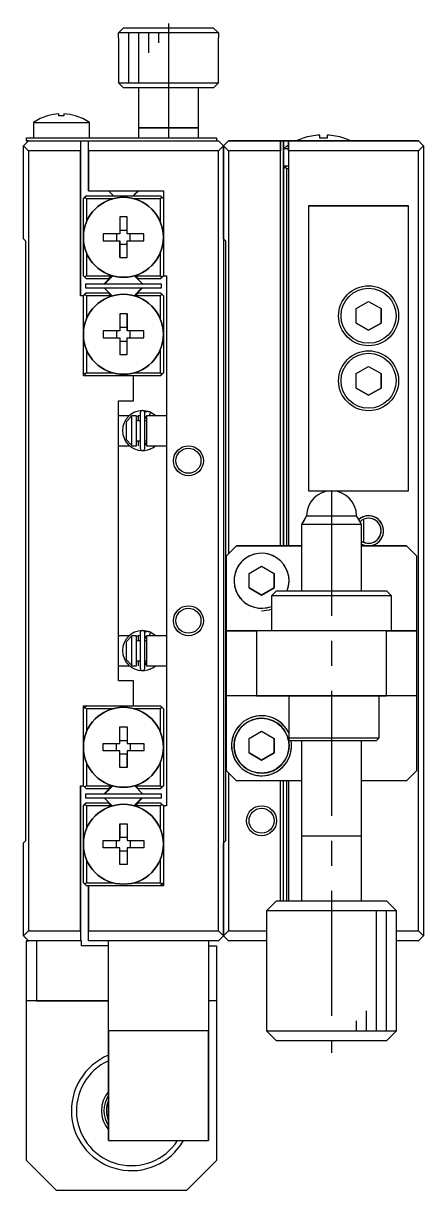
# Model space of a CAD drawing. Extents: x -121 to 391, y -8 to 276.
# Drawn here: x -54.3 to -14.3, y 97.7 to 214.4 of the extents above; entities that cross this region are included whole.
import ezdxf

# ---------------------------------------------------------------- set-up
doc = ezdxf.new("R2010")
doc.units = 0
doc.header["$LTSCALE"] = 10
doc.linetypes.add('CENTER', pattern=[2, 1.25, -0.25, 0.25, -0.25])
doc.layers.get('0').update_dxf_attribs({"linetype": 'CONTINUOUS'})
doc.layers.add('CENTER', color=1, linetype='CENTER')

msp = doc.modelspace()

# ---------------------------------------------------------------- linework, layer by layer
at = {"color": 7, "linetype": 'CONTINUOUS'}
for p, q in [((-44.742622, 213.452959), (-44.240834, 213.952959)), ((-44.240834, 213.952959), (-35.27646, 213.952959)), ((-35.27646, 213.952959), (-34.774673, 213.452959)), ((-44.758647, 212.952959), (-44.742622, 212.952959)), ((-44.758647, 212.952959), (-44.758647, 208.452959)), ((-34.774673, 213.452959), (-44.742622, 213.452959)), ((-44.742622, 212.952959), (-44.742622, 213.452959)), ((-34.774673, 213.452959), (-34.774673, 212.952959)), ((-34.774673, 212.952959), (-34.758647, 212.952959)), ((-34.758647, 208.452959), (-34.758647, 212.952959)), ((-44.758647, 208.452959), (-34.758647, 208.452959)), ((-44.758647, 208.452959), (-44.258647, 207.952959)), ((-35.258647, 207.952959), (-44.258647, 207.952959)), ((-42.758647, 207.952959), (-42.758647, 203.952959)), ((-42.758647, 207.952959), (-42.758647, 202.952959)), ((-42.758647, 207.952959), (-42.758647, 202.952959)), ((-36.758647, 203.952959), (-36.758647, 207.952959)), ((-36.758647, 202.952959), (-36.758647, 207.952959)), ((-36.758647, 202.952959), (-36.758647, 207.952959)), ((-35.258647, 207.952959), (-34.758647, 208.452959)), ((-53.258647, 204.495423), (-47.658647, 204.495423)), ((-53.258647, 204.495423), (-53.258647, 202.952959)), ((-51.857787, 205.146164), (-51.860795, 205.152333)), ((-50.718647, 205.146164), (-50.718647, 205.339421)), ((-50.198647, 205.146164), (-50.718647, 205.146164)), ((-50.198647, 205.339421), (-50.198647, 205.146164)), ((-49.0565, 205.152333), (-49.059508, 205.146164)), ((-47.658647, 202.952959), (-47.658647, 204.495423)), ((-42.758647, 203.952959), (-36.758647, 203.952959)), ((-36.758647, 203.952959), (-42.758647, 203.952959)), ((-42.758647, 203.952959), (-42.758647, 202.952959)), ((-36.758647, 203.952959), (-42.758647, 203.952959)), ((-36.758647, 203.952959), (-42.758647, 203.952959)), ((-36.758647, 202.952959), (-36.758647, 203.952959)), ((-24.618647, 202.915542), (-24.618647, 203.23299)), ((-23.898647, 203.23299), (-23.898647, 202.915542)), ((-54.258647, 202.152959), (-53.758647, 202.652959)), ((-54.258647, 192.852959), (-54.258647, 202.152959)), ((-53.758647, 201.652959), (-54.258647, 202.152959)), ((-53.958647, 202.652959), (-53.958647, 202.952959)), ((-53.958647, 202.952959), (-51.958647, 202.952959)), ((-53.958647, 202.952959), (-34.958647, 202.952959)), ((-53.958647, 202.952959), (-34.958647, 202.952959)), ((-53.758647, 202.652959), (-53.958647, 202.652959)), ((-53.958647, 202.652959), (-34.758647, 202.652959)), ((-53.958647, 202.652959), (-34.758647, 202.652959)), ((-53.758647, 202.652959), (-48.558647, 202.652959)), ((-51.958647, 202.952959), (-51.708647, 202.952959)), ((-51.708647, 202.952959), (-49.208647, 202.952959)), ((-49.208647, 202.952959), (-36.958647, 202.952959)), ((-48.558647, 202.652959), (-47.758647, 202.652959)), ((-48.558647, 202.652959), (-48.558647, 201.652959)), ((-48.558647, 202.652959), (-48.558647, 187.152959)), ((-48.558647, 202.652959), (-48.558647, 187.152959)), ((-47.758647, 201.652959), (-47.758647, 202.652959)), ((-47.758647, 202.652959), (-34.758647, 202.652959)), ((-47.758647, 197.652959), (-47.758647, 202.652959)), ((-47.758647, 197.652959), (-47.758647, 202.652959)), ((-36.958647, 202.952959), (-34.958647, 202.952959)), ((-34.958647, 202.952959), (-34.958647, 202.652959)), ((-34.258647, 202.152959), (-34.758647, 202.652959)), ((-34.758647, 201.652959), (-33.758647, 202.652959)), ((-33.758647, 201.652959), (-34.758647, 202.652959)), ((-33.758647, 201.652959), (-34.758647, 202.652959)), ((-34.758647, 201.652959), (-33.758647, 202.652959)), ((-34.758647, 201.652959), (-34.258647, 202.152959)), ((-34.258647, 202.152959), (-33.758647, 202.652959)), ((-33.758647, 202.652959), (-34.258647, 202.152959)), ((-34.058647, 202.352959), (-34.258647, 202.152959)), ((-34.258647, 202.152959), (-34.058647, 202.352959)), ((-33.758647, 201.652959), (-34.258647, 202.152959)), ((-34.258647, 192.852959), (-34.258647, 202.152959)), ((-34.258647, 202.152959), (-34.258647, 192.852959)), ((-34.258647, 202.152959), (-34.258647, 123.152959)), ((-34.258647, 202.152959), (-34.258647, 123.152959)), ((-33.758647, 202.652959), (-28.558647, 202.652959)), ((-28.558647, 202.652959), (-33.758647, 202.652959)), ((-14.758647, 202.652959), (-33.758647, 202.652959)), ((-14.758647, 202.652959), (-33.758647, 202.652959)), ((-28.558647, 202.652959), (-28.558647, 201.652959)), ((-28.258647, 202.652959), (-28.558647, 202.652959)), ((-28.558647, 202.652959), (-28.258647, 202.652959)), ((-28.558647, 162.152959), (-28.558647, 202.652959)), ((-28.558647, 162.152959), (-28.558647, 202.652959)), ((-27.758647, 202.652959), (-28.258647, 202.652959)), ((-28.258647, 202.652959), (-27.758647, 202.652959)), ((-28.258647, 201.876435), (-28.258647, 202.652959)), ((-28.258647, 202.652959), (-28.258647, 162.152959)), ((-28.258647, 202.652959), (-28.258647, 162.152959)), ((-27.758647, 201.652959), (-27.758647, 202.652959)), ((-27.758647, 202.652959), (-14.758647, 202.652959)), ((-20.258647, 202.652959), (-27.758647, 202.652959)), ((-27.758647, 202.652959), (-27.758647, 162.152959)), ((-27.758647, 202.652959), (-27.758647, 162.152959)), ((-26.294078, 202.915542), (-26.298491, 202.924591)), ((-26.294078, 202.915542), (-26.298491, 202.924591)), ((-26.294078, 202.915542), (-26.298491, 202.924591)), ((-26.294078, 202.915542), (-26.298491, 202.924591)), ((-23.898647, 202.915542), (-24.618647, 202.915542)), ((-22.218803, 202.924591), (-22.223217, 202.915542)), ((-22.218803, 202.924591), (-22.223217, 202.915542)), ((-22.218803, 202.924591), (-22.223217, 202.915542)), ((-22.218803, 202.924591), (-22.223217, 202.915542)), ((-21.531011, 202.652959), (-20.258647, 202.652959)), ((-20.258647, 202.652959), (-21.531011, 202.652959)), ((-19.958647, 202.652959), (-20.258647, 202.652959)), ((-20.258647, 202.652959), (-19.958647, 202.652959)), ((-19.258642, 202.652959), (-20.258647, 202.652959)), ((-14.758647, 202.652959), (-16.258652, 202.652959)), ((-14.258647, 202.152959), (-14.758647, 202.652959)), ((-14.758647, 202.652959), (-14.258647, 202.152959)), ((-14.758647, 202.652959), (-14.258647, 202.152959)), ((-14.758647, 202.652959), (-14.258647, 202.152959)), ((-14.758647, 201.652959), (-14.258647, 202.152959)), ((-14.258647, 202.152959), (-14.258647, 123.152959)), ((-53.758647, 201.652959), (-53.758647, 123.652959)), ((-48.558647, 201.652959), (-53.758647, 201.652959)), ((-48.558647, 187.152959), (-48.558647, 201.652959)), ((-47.758647, 201.652959), (-47.758647, 197.652959)), ((-34.758647, 201.652959), (-47.758647, 201.652959)), ((-34.758647, 123.652959), (-34.758647, 201.652959)), ((-28.558647, 201.652959), (-33.758647, 201.652959)), ((-33.758647, 201.652959), (-33.758647, 161.352959)), ((-28.558647, 162.152959), (-28.558647, 201.652959)), ((-28.258647, 201.876435), (-27.758647, 201.876435)), ((-28.258647, 201.876435), (-27.758647, 201.876435)), ((-28.258647, 200.152959), (-28.258647, 201.876435)), ((-28.258647, 201.876435), (-28.258647, 200.152959)), ((-28.258647, 201.876435), (-27.758647, 201.876435)), ((-28.258647, 201.876435), (-27.758647, 201.876435)), ((-14.758647, 201.652959), (-27.758647, 201.652959)), ((-27.758647, 201.652959), (-27.758647, 162.152959)), ((-14.758647, 123.652959), (-14.758647, 201.652959)), ((-28.258647, 200.152959), (-27.958647, 200.152959)), ((-28.258647, 199.852959), (-28.258647, 200.152959)), ((-28.258647, 199.852959), (-27.958647, 200.152959)), ((-28.258647, 200.152959), (-27.758647, 200.152959)), ((-28.258647, 200.152959), (-27.758647, 200.152959)), ((-28.258647, 199.852959), (-27.958647, 200.152959)), ((-28.108647, 200.002959), (-28.258647, 199.852959)), ((-28.258647, 199.852959), (-28.108647, 200.002959)), ((-28.258647, 162.152959), (-28.258647, 199.852959)), ((-27.958647, 200.152959), (-28.108647, 200.002959)), ((-28.108647, 200.002959), (-27.958647, 200.152959)), ((-28.108647, 200.002959), (-27.958647, 199.852959)), ((-27.958647, 200.152959), (-27.758647, 200.152959)), ((-27.758647, 199.852959), (-27.958647, 199.852959)), ((-27.958647, 199.852959), (-27.958647, 162.152959)), ((-47.758647, 197.652959), (-40.258647, 197.652959)), ((-45.758647, 197.652959), (-45.508647, 197.402959)), ((-45.758647, 197.652959), (-45.258647, 197.152959)), ((-45.758647, 197.652959), (-45.258647, 197.152959)), ((-45.508647, 197.402959), (-45.258647, 197.152959)), ((-43.258647, 197.152959), (-42.758647, 197.652959)), ((-43.258647, 197.152959), (-42.758647, 197.652959)), ((-43.258647, 197.152959), (-43.008647, 197.402959)), ((-43.008647, 197.402959), (-42.758647, 197.652959)), ((-40.258647, 197.652959), (-40.258647, 189.152959)), ((-47.958647, 197.152959), (-48.258647, 196.852959)), ((-47.958647, 197.152959), (-48.258647, 196.852959)), ((-48.258647, 196.852959), (-48.108647, 197.002959)), ((-48.258647, 193.002959), (-48.258647, 196.852959)), ((-48.258647, 189.152959), (-48.258647, 196.852959)), ((-48.258647, 189.152959), (-48.258647, 196.852959)), ((-47.958647, 197.152959), (-48.108647, 197.002959)), ((-48.108647, 197.002959), (-47.958647, 196.852959)), ((-47.958647, 197.152959), (-40.558647, 197.152959)), ((-47.958647, 196.852959), (-47.958647, 194.522828)), ((-45.343774, 196.852959), (-47.958647, 196.852959)), ((-40.558647, 196.852959), (-43.173521, 196.852959)), ((-40.408647, 197.002959), (-40.558647, 197.152959)), ((-40.558647, 197.152959), (-40.258647, 196.852959)), ((-40.558647, 197.152959), (-40.258647, 196.852959)), ((-40.558647, 196.852959), (-40.408647, 197.002959)), ((-40.558647, 194.522828), (-40.558647, 196.852959)), ((-40.408647, 197.002959), (-40.258647, 196.852959)), ((-25.758647, 196.152959), (-15.758647, 196.152959)), ((-15.758647, 196.152959), (-25.758647, 196.152959)), ((-25.758647, 196.152959), (-25.758647, 167.652959)), ((-15.758647, 196.152959), (-25.758647, 196.152959)), ((-15.758647, 196.152959), (-25.758647, 196.152959)), ((-15.758647, 167.652959), (-15.758647, 196.152959)), ((-43.898647, 195.03839), (-44.618647, 195.03839)), ((-44.618647, 195.03839), (-44.618647, 193.362959)), ((-44.618647, 195.03839), (-44.618647, 193.690988)), ((-44.618647, 195.03839), (-44.618647, 193.362959)), ((-44.618647, 195.03839), (-44.618647, 193.362959)), ((-43.898647, 193.362959), (-43.898647, 195.03839)), ((-54.258647, 192.852959), (-54.058647, 192.652959)), ((-54.058647, 192.652959), (-54.058647, 132.652959)), ((-48.258647, 189.152959), (-48.258647, 193.002959)), ((-44.618647, 193.362959), (-46.294078, 193.362959)), ((-46.294078, 193.362959), (-46.294078, 192.642959)), ((-46.294078, 192.642959), (-44.618647, 192.642959)), ((-44.946676, 193.362959), (-44.946676, 192.642959)), ((-44.618647, 193.690988), (-44.618647, 193.362959)), ((-43.898647, 193.690988), (-44.618647, 193.690988)), ((-44.618647, 192.642959), (-44.618647, 190.967529)), ((-44.618647, 192.642959), (-44.618647, 192.314931)), ((-44.618647, 190.967529), (-44.618647, 192.642959)), ((-44.618647, 190.967529), (-44.618647, 192.642959)), ((-42.223217, 193.362959), (-43.898647, 193.362959)), ((-43.898647, 190.967529), (-43.898647, 192.642959)), ((-43.898647, 192.642959), (-42.223217, 192.642959)), ((-43.570618, 192.642959), (-43.570618, 193.362959)), ((-42.223217, 192.642959), (-42.223217, 193.362959)), ((-34.258647, 192.852959), (-34.058647, 192.652959)), ((-34.258647, 192.852959), (-34.258647, 132.452959)), ((-34.058647, 192.652959), (-34.058647, 132.652959)), ((-47.958647, 191.483091), (-47.958647, 189.152959)), ((-44.618647, 190.967529), (-44.618647, 192.314931)), ((-44.618647, 192.314931), (-43.898647, 192.314931)), ((-40.558647, 189.152959), (-40.558647, 191.483091)), ((-44.618647, 190.967529), (-43.898647, 190.967529)), ((-48.108647, 189.002959), (-48.258647, 189.152959)), ((-48.258647, 189.152959), (-47.958647, 188.852959)), ((-48.258647, 189.152959), (-47.958647, 188.852959)), ((-47.958647, 189.152959), (-48.108647, 189.002959)), ((-47.958647, 189.152959), (-45.468356, 189.152959)), ((-45.371923, 189.161005), (-46.179968, 188.352959)), ((-46.109257, 188.352959), (-45.316767, 189.14545)), ((-45.768356, 188.852959), (-45.439944, 189.181371)), ((-45.768356, 188.852959), (-45.439944, 189.181371)), ((-45.768356, 188.852959), (-45.468356, 189.152959)), ((-45.468356, 189.152959), (-45.439944, 189.181371)), ((-42.337327, 188.352959), (-43.145372, 189.161005)), ((-43.07735, 189.181371), (-43.048939, 189.152959)), ((-43.07735, 189.181371), (-42.748939, 188.852959)), ((-43.07735, 189.181371), (-42.748939, 188.852959)), ((-43.048939, 189.152959), (-40.558647, 189.152959)), ((-43.048939, 189.152959), (-42.748939, 188.852959)), ((-40.408647, 189.002959), (-40.558647, 189.152959)), ((-40.258647, 189.152959), (-40.558647, 188.852959)), ((-40.258647, 189.152959), (-40.558647, 188.852959)), ((-40.258647, 189.152959), (-40.408647, 189.002959)), ((-40.258647, 189.152959), (-39.958647, 189.152959)), ((-39.958647, 189.152959), (-39.958647, 136.152959)), ((-48.108647, 189.002959), (-47.958647, 188.852959)), ((-48.058647, 188.352959), (-48.058647, 187.952959)), ((-48.058647, 188.352959), (-40.458647, 188.352959)), ((-45.768356, 188.852959), (-47.958647, 188.852959)), ((-40.558647, 188.852959), (-42.748939, 188.852959)), ((-40.558647, 188.852959), (-40.408647, 189.002959)), ((-40.458647, 187.952959), (-40.458647, 188.352959)), ((-48.258647, 187.152959), (-48.558647, 187.152959)), ((-48.258647, 187.152959), (-47.958647, 187.452959)), ((-48.258647, 187.152959), (-47.958647, 187.452959)), ((-48.258647, 187.152959), (-48.108647, 187.302959)), ((-48.258647, 179.152959), (-48.258647, 187.152959)), ((-47.958647, 187.452959), (-48.108647, 187.302959)), ((-48.108647, 187.302959), (-47.958647, 187.152959)), ((-48.058647, 187.952959), (-40.458647, 187.952959)), ((-47.958647, 187.452959), (-45.768356, 187.452959)), ((-47.958647, 187.152959), (-47.958647, 184.822828)), ((-45.468356, 187.152959), (-47.958647, 187.152959)), ((-46.179968, 187.952959), (-45.371923, 187.144914)), ((-45.468356, 187.152959), (-45.768356, 187.452959)), ((-45.439944, 187.124548), (-45.768356, 187.452959)), ((-45.439944, 187.124548), (-45.768356, 187.452959)), ((-45.439944, 187.124548), (-45.468356, 187.152959)), ((-42.408038, 187.952959), (-43.200528, 187.160469)), ((-43.145372, 187.144914), (-42.337327, 187.952959)), ((-42.748939, 187.452959), (-43.07735, 187.124548)), ((-42.748939, 187.452959), (-43.07735, 187.124548)), ((-43.048939, 187.152959), (-43.07735, 187.124548)), ((-42.748939, 187.452959), (-43.048939, 187.152959)), ((-40.558647, 187.152959), (-43.048939, 187.152959)), ((-42.748939, 187.452959), (-40.558647, 187.452959)), ((-40.408647, 187.302959), (-40.558647, 187.452959)), ((-40.558647, 187.452959), (-40.258647, 187.152959)), ((-40.558647, 187.452959), (-40.258647, 187.152959)), ((-40.558647, 187.152959), (-40.408647, 187.302959)), ((-40.558647, 184.822828), (-40.558647, 187.152959)), ((-40.408647, 187.302959), (-40.258647, 187.152959)), ((-40.258647, 187.152959), (-40.258647, 183.302959)), ((-40.258647, 187.152959), (-40.258647, 179.452959)), ((-40.258647, 187.152959), (-40.258647, 179.452959)), ((-21.008647, 185.874647), (-19.758647, 186.596335)), ((-21.008647, 184.431272), (-21.008647, 185.874647)), ((-19.758647, 186.596335), (-18.508647, 185.874647)), ((-18.508647, 185.874647), (-18.508647, 184.431272)), ((-18.508647, 184.431272), (-18.508647, 185.874647)), ((-18.508647, 184.431272), (-18.508647, 185.874647)), ((-18.508647, 184.431272), (-18.508647, 185.874647)), ((-43.898647, 185.33839), (-44.618647, 185.33839)), ((-44.618647, 185.33839), (-44.618647, 183.662959)), ((-43.898647, 183.662959), (-43.898647, 185.33839)), ((-43.898647, 185.33839), (-43.898647, 183.990988)), ((-43.898647, 185.33839), (-43.898647, 183.662959)), ((-43.898647, 185.33839), (-43.898647, 183.662959)), ((-44.618647, 183.662959), (-46.294078, 183.662959)), ((-46.294078, 183.662959), (-46.294078, 182.942959)), ((-44.946676, 183.662959), (-44.946676, 182.942959)), ((-43.898647, 183.990988), (-44.618647, 183.990988)), ((-43.898647, 183.662959), (-43.898647, 183.990988)), ((-42.223217, 183.662959), (-43.898647, 183.662959)), ((-43.570618, 182.942959), (-43.570618, 183.662959)), ((-42.223217, 182.942959), (-42.223217, 183.662959)), ((-40.258647, 183.302959), (-40.258647, 179.452959)), ((-19.758647, 183.709584), (-21.008647, 184.431272)), ((-21.008647, 184.431272), (-19.758647, 183.709584)), ((-21.008647, 184.431272), (-19.758647, 183.709584)), ((-21.008647, 184.431272), (-19.758647, 183.709584)), ((-18.508647, 184.431272), (-19.758647, 183.709584)), ((-19.758647, 183.709584), (-18.508647, 184.431272)), ((-19.758647, 183.709584), (-18.508647, 184.431272)), ((-19.758647, 183.709584), (-18.508647, 184.431272)), ((-46.294078, 182.942959), (-44.618647, 182.942959)), ((-44.618647, 182.942959), (-44.618647, 181.267529)), ((-44.618647, 182.614931), (-43.898647, 182.614931)), ((-43.898647, 182.942959), (-42.223217, 182.942959)), ((-43.898647, 181.267529), (-43.898647, 182.942959)), ((-43.898647, 182.614931), (-43.898647, 182.942959)), ((-43.898647, 181.267529), (-43.898647, 182.942959)), ((-43.898647, 181.267529), (-43.898647, 182.942959)), ((-43.898647, 181.267529), (-43.898647, 182.614931)), ((-47.958647, 181.783091), (-47.958647, 179.452959)), ((-44.618647, 181.267529), (-43.898647, 181.267529)), ((-40.558647, 179.452959), (-40.558647, 181.783091)), ((-21.008647, 179.374647), (-19.758647, 180.096335)), ((-19.758647, 180.096335), (-18.508647, 179.374647)), ((-48.108647, 179.302959), (-48.258647, 179.452959)), ((-47.958647, 179.152959), (-48.258647, 179.452959)), ((-47.958647, 179.152959), (-48.258647, 179.452959)), ((-43.258647, 179.152959), (-48.258647, 179.152959)), ((-40.558647, 179.152959), (-48.258647, 179.152959)), ((-40.558647, 179.152959), (-48.258647, 179.152959)), ((-47.958647, 179.452959), (-48.108647, 179.302959)), ((-48.108647, 179.302959), (-47.958647, 179.152959)), ((-47.958647, 179.452959), (-45.343774, 179.452959)), ((-40.558647, 179.152959), (-43.258647, 179.152959)), ((-43.258647, 176.652959), (-43.258647, 179.152959)), ((-43.173521, 179.452959), (-40.558647, 179.452959)), ((-40.408647, 179.302959), (-40.558647, 179.452959)), ((-40.258647, 179.452959), (-40.558647, 179.152959)), ((-40.258647, 179.452959), (-40.558647, 179.152959)), ((-40.558647, 179.152959), (-40.408647, 179.302959)), ((-40.258647, 179.452959), (-40.408647, 179.302959)), ((-21.008647, 177.931272), (-21.008647, 179.374647)), ((-18.508647, 179.374647), (-18.508647, 177.931272)), ((-18.508647, 177.931272), (-18.508647, 179.374647)), ((-18.508647, 177.931272), (-18.508647, 179.374647)), ((-18.508647, 177.931272), (-18.508647, 179.374647)), ((-19.758647, 177.209584), (-21.008647, 177.931272)), ((-21.008647, 177.931272), (-19.758647, 177.209584)), ((-21.008647, 177.931272), (-19.758647, 177.209584)), ((-21.008647, 177.931272), (-19.758647, 177.209584)), ((-18.508647, 177.931272), (-19.758647, 177.209584)), ((-19.758647, 177.209584), (-18.508647, 177.931272)), ((-19.758647, 177.209584), (-18.508647, 177.931272)), ((-19.758647, 177.209584), (-18.508647, 177.931272)), ((-44.758647, 176.652959), (-43.258647, 176.652959)), ((-44.758647, 174.727959), (-44.758647, 176.652959)), ((-44.758647, 148.652959), (-44.758647, 176.652959)), ((-44.758647, 148.652959), (-44.758647, 176.652959)), ((-43.687819, 175.152959), (-44.758647, 175.152959)), ((-43.458647, 175.152959), (-43.458647, 175.098643)), ((-42.958647, 175.152959), (-43.458647, 175.152959)), ((-43.458647, 175.152959), (-43.458647, 172.152959)), ((-43.458647, 175.152959), (-43.458647, 172.152959)), ((-42.9588, 175.094434), (-42.572834, 175.203794)), ((-42.958647, 172.152959), (-42.958647, 175.152959)), ((-42.758647, 175.152959), (-42.798623, 175.152959)), ((-42.758647, 174.652959), (-42.758647, 175.152959)), ((-42.572787, 175.444568), (-42.572787, 171.894568)), ((-41.639667, 175.53924), (-42.321945, 175.668521)), ((-42.128448, 175.513232), (-42.132989, 175.511312)), ((-42.094999, 175.526264), (-42.128448, 175.513232)), ((-42.122787, 171.894568), (-42.122787, 175.444568)), ((-42.06095, 175.537612), (-42.094999, 175.526264)), ((-42.026384, 175.547247), (-42.06095, 175.537612)), ((-41.991385, 175.555148), (-42.026384, 175.547247)), ((-41.95604, 175.561293), (-41.991385, 175.555148)), ((-41.958647, 175.152959), (-41.958647, 172.152959)), ((-39.958647, 175.152959), (-41.958647, 175.152959)), ((-41.920436, 175.565669), (-41.95604, 175.561293)), ((-41.884659, 175.568264), (-41.920436, 175.565669)), ((-41.848798, 175.569073), (-41.884659, 175.568264)), ((-41.812941, 175.568093), (-41.848798, 175.569073)), ((-41.777176, 175.565326), (-41.812941, 175.568093)), ((-41.74159, 175.560779), (-41.777176, 175.565326)), ((-41.706271, 175.554463), (-41.74159, 175.560779)), ((-41.671306, 175.546393), (-41.706271, 175.554463)), ((-41.698652, 175.165543), (-41.705356, 175.152959)), ((-41.691656, 175.179145), (-41.698652, 175.165543)), ((-41.56228, 175.508132), (-41.694807, 175.152924)), ((-41.684417, 175.193667), (-41.691656, 175.179145)), ((-41.67699, 175.209003), (-41.684417, 175.193667)), ((-41.669427, 175.22504), (-41.67699, 175.209003)), ((-41.636781, 175.536588), (-41.671306, 175.546393)), ((-41.661785, 175.241663), (-41.669427, 175.22504)), ((-41.654119, 175.25875), (-41.661785, 175.241663)), ((-41.646484, 175.276175), (-41.654119, 175.25875)), ((-41.638938, 175.293813), (-41.646484, 175.276175)), ((-41.56255, 175.508242), (-41.639667, 175.53924)), ((-41.631534, 175.311534), (-41.638938, 175.293813)), ((-41.602783, 175.525073), (-41.636781, 175.536588)), ((-41.624326, 175.32921), (-41.631534, 175.311534)), ((-41.617368, 175.346711), (-41.624326, 175.32921)), ((-41.610709, 175.36391), (-41.617368, 175.346711)), ((-41.604399, 175.380681), (-41.610709, 175.36391)), ((-41.598483, 175.396902), (-41.604399, 175.380681)), ((-41.571138, 175.512613), (-41.602783, 175.525073)), ((-41.593005, 175.412454), (-41.598483, 175.396902)), ((-41.588005, 175.427226), (-41.593005, 175.412454)), ((-41.583519, 175.441107), (-41.588005, 175.427226)), ((-41.579579, 175.453998), (-41.583519, 175.441107)), ((-41.576215, 175.465804), (-41.579579, 175.453998)), ((-41.573451, 175.47644), (-41.576215, 175.465804)), ((-41.571307, 175.485827), (-41.573451, 175.47644)), ((-41.572014, 175.512796), (-41.570273, 175.511987)), ((-41.007772, 175.153066), (-41.571438, 175.512018)), ((-41.569799, 175.493897), (-41.571307, 175.485827)), ((-41.570273, 175.511987), (-41.569175, 175.50967)), ((-41.568937, 175.500592), (-41.569799, 175.493897)), ((-41.569175, 175.50967), (-41.568729, 175.505862)), ((-41.568729, 175.505862), (-41.568937, 175.500592)), ((-41.529346, 175.493708), (-41.56255, 175.508242)), ((-44.758647, 172.577959), (-44.758647, 174.727959)), ((-43.958647, 174.569475), (-43.458647, 175.098643)), ((-43.958647, 172.736444), (-43.958647, 174.569475)), ((-43.458647, 175.098643), (-43.458647, 172.207276)), ((-42.572787, 174.652959), (-42.958647, 174.652959)), ((-42.572787, 174.652959), (-42.958647, 174.652959)), ((-42.572787, 174.652959), (-42.958647, 174.652959)), ((-42.572787, 174.652959), (-42.758647, 174.652959)), ((-42.122787, 174.844011), (-41.958681, 175.096423)), ((-41.958647, 174.652959), (-42.122787, 174.652959)), ((-41.958647, 174.652959), (-42.122787, 174.652959)), ((-41.958647, 174.652959), (-42.122787, 174.652959)), ((-41.958647, 174.652959), (-42.122787, 174.652959)), ((-44.758647, 152.727959), (-44.758647, 172.577959)), ((-44.758647, 172.152959), (-43.649176, 172.152959)), ((-43.458647, 172.207276), (-43.958647, 172.736444)), ((-43.458647, 172.207276), (-43.458647, 172.152959)), ((-43.458647, 172.152959), (-42.958647, 172.152959)), ((-42.958647, 172.652959), (-42.572787, 172.652959)), ((-42.958647, 172.652959), (-42.572787, 172.652959)), ((-42.958647, 172.652959), (-42.572787, 172.652959)), ((-42.758647, 172.152959), (-42.758647, 172.652959)), ((-42.758647, 172.652959), (-42.572787, 172.652959)), ((-42.122787, 172.652959), (-41.958647, 172.652959)), ((-42.122787, 172.652959), (-41.958647, 172.652959)), ((-42.122787, 172.652959), (-41.958647, 172.652959)), ((-42.122787, 172.652959), (-41.958647, 172.652959)), ((-41.958649, 172.242699), (-42.122787, 172.495125)), ((-41.958647, 172.152959), (-39.958647, 172.152959)), ((-41.62499, 171.806327), (-41.62356, 171.806801)), ((-41.624935, 171.806173), (-41.605571, 171.813028)), ((-41.624935, 171.806173), (-41.609734, 171.811554)), ((-41.62356, 171.806801), (-41.621861, 171.807368)), ((-41.621861, 171.807368), (-41.620741, 171.807745)), ((-41.620741, 171.807745), (-41.619386, 171.808203)), ((-41.619386, 171.808203), (-41.61714, 171.808969)), ((-41.61714, 171.808969), (-41.615871, 171.809405)), ((-41.615871, 171.809405), (-41.61437, 171.809925)), ((-41.61437, 171.809925), (-41.613434, 171.810251)), ((-41.613434, 171.810251), (-41.612146, 171.810702)), ((-41.612146, 171.810702), (-41.611136, 171.811057)), ((-41.611136, 171.811057), (-41.609734, 171.811554)), ((-41.609734, 171.811554), (-41.608377, 171.812037)), ((-41.60935, 171.810668), (-41.533507, 171.843572)), ((-41.60935, 171.810668), (-41.533507, 171.843572)), ((-41.608377, 171.812037), (-41.605577, 171.813044)), ((-41.605577, 171.813044), (-41.571138, 171.826522)), ((-41.572014, 171.82634), (-41.572238, 171.826877)), ((-41.571138, 171.826522), (-41.572014, 171.82634)), ((-41.57131, 171.827172), (-41.533507, 171.843572)), ((-25.758647, 167.652959), (-15.758647, 167.652959)), ((-25.958647, 165.152959), (-26.458647, 164.286934)), ((-25.958647, 165.152959), (-26.458647, 164.286934)), ((-26.208647, 164.719947), (-26.458647, 164.286934)), ((-25.958647, 165.152959), (-26.208647, 164.719947)), ((-25.958647, 165.152959), (-23.481289, 165.152959)), ((-25.958647, 165.152959), (-20.958647, 165.152959)), ((-25.958647, 165.152959), (-20.958647, 165.152959)), ((-23.481289, 165.152959), (-20.958647, 165.152959)), ((-20.708647, 164.719947), (-20.958647, 165.152959)), ((-20.458647, 164.286934), (-20.958647, 165.152959)), ((-20.458647, 164.286934), (-20.958647, 165.152959)), ((-20.458647, 164.286934), (-20.708647, 164.719947)), ((-20.258647, 164.798603), (-20.258647, 162.507316)), ((-23.485817, 164.286934), (-26.458647, 164.286934)), ((-26.458647, 164.286934), (-26.458647, 157.652959)), ((-20.458647, 164.286934), (-26.458647, 164.286934)), ((-20.458647, 164.286934), (-26.458647, 164.286934)), ((-20.458647, 164.286934), (-23.485817, 164.286934)), ((-20.558647, 164.460139), (-20.558647, 164.613428)), ((-20.458647, 157.652959), (-20.458647, 164.286934)), ((-32.958647, 162.152959), (-33.958647, 161.152959)), ((-33.958647, 161.152959), (-32.958647, 162.152959)), ((-33.958647, 161.152959), (-32.958647, 162.152959)), ((-33.958647, 161.152959), (-32.958647, 162.152959)), ((-33.958647, 153.652959), (-33.958647, 161.152959)), ((-33.958647, 139.652959), (-33.958647, 161.152959)), ((-33.958647, 139.652959), (-33.958647, 161.152959)), ((-32.958647, 162.152959), (-26.458647, 162.152959)), ((-28.558647, 162.152959), (-32.958647, 162.152959)), ((-26.458647, 162.152959), (-32.958647, 162.152959)), ((-26.458647, 162.152959), (-32.958647, 162.152959)), ((-28.458647, 162.152959), (-28.558647, 162.152959)), ((-26.458647, 162.152959), (-28.458647, 162.152959)), ((-20.458647, 162.152959), (-15.958647, 162.152959)), ((-15.958647, 162.152959), (-20.458647, 162.152959)), ((-15.958647, 162.152959), (-20.458647, 162.152959)), ((-15.958647, 162.152959), (-20.458647, 162.152959)), ((-14.958647, 161.152959), (-15.958647, 162.152959)), ((-15.958647, 162.152959), (-14.958647, 161.152959)), ((-15.958647, 162.152959), (-14.958647, 161.152959)), ((-15.958647, 162.152959), (-14.958647, 161.152959)), ((-14.958647, 161.152959), (-14.958647, 153.652959)), ((-14.958647, 161.152959), (-14.958647, 139.652959)), ((-14.958647, 161.152959), (-14.958647, 139.652959)), ((-31.708647, 159.374647), (-30.458647, 160.096335)), ((-30.458647, 160.096335), (-29.208647, 159.374647)), ((-31.708647, 157.931272), (-31.708647, 159.374647)), ((-29.208647, 159.374647), (-29.208647, 157.931272)), ((-29.208647, 157.931272), (-29.208647, 159.374647)), ((-29.208647, 157.931272), (-29.208647, 159.374647)), ((-29.208647, 157.931272), (-29.208647, 159.374647)), ((-30.458647, 157.209584), (-31.708647, 157.931272)), ((-31.708647, 157.931272), (-30.458647, 157.209584)), ((-31.708647, 157.931272), (-30.458647, 157.209584)), ((-31.708647, 157.931272), (-30.458647, 157.209584)), ((-29.208647, 157.931272), (-30.458647, 157.209584)), ((-30.458647, 157.209584), (-29.208647, 157.931272)), ((-30.458647, 157.209584), (-29.208647, 157.931272)), ((-30.458647, 157.209584), (-29.208647, 157.931272)), ((-28.958647, 157.652959), (-29.458647, 157.152959)), ((-28.958647, 157.652959), (-17.958647, 157.652959)), ((-28.958647, 157.652959), (-26.458647, 157.652959)), ((-28.958647, 157.652959), (-17.958647, 157.652959)), ((-28.958647, 157.652959), (-17.958647, 157.652959)), ((-20.458647, 157.652959), (-17.958647, 157.652959)), ((-17.458647, 157.152959), (-17.958647, 157.652959)), ((-17.458647, 157.152959), (-29.458647, 157.152959)), ((-29.458647, 157.152959), (-29.458647, 153.652959)), ((-17.458647, 153.652959), (-17.458647, 157.152959)), ((-43.687819, 153.152959), (-44.758647, 153.152959)), ((-43.958647, 152.569475), (-43.458647, 153.098643)), ((-43.458647, 153.152959), (-43.458647, 153.098643)), ((-42.958647, 153.152959), (-43.458647, 153.152959)), ((-43.458647, 153.152959), (-43.458647, 150.152959)), ((-43.458647, 153.152959), (-43.458647, 150.152959)), ((-43.458647, 153.098643), (-43.458647, 150.207276)), ((-42.9588, 153.094434), (-42.572834, 153.203794)), ((-42.958647, 150.152959), (-42.958647, 153.152959)), ((-42.758647, 153.152959), (-42.798623, 153.152959)), ((-42.758647, 152.652959), (-42.758647, 153.152959)), ((-42.572787, 153.444568), (-42.572787, 149.894568)), ((-41.639667, 153.53924), (-42.321945, 153.668521)), ((-42.128448, 153.513232), (-42.132989, 153.511312)), ((-42.094999, 153.526264), (-42.128448, 153.513232)), ((-42.122787, 149.894568), (-42.122787, 153.444568)), ((-42.122787, 152.844011), (-41.958681, 153.096423)), ((-42.06095, 153.537612), (-42.094999, 153.526264)), ((-42.026384, 153.547247), (-42.06095, 153.537612)), ((-41.991385, 153.555148), (-42.026384, 153.547247)), ((-41.95604, 153.561293), (-41.991385, 153.555148)), ((-41.958647, 153.152959), (-41.958647, 150.152959)), ((-39.958647, 153.152959), (-41.958647, 153.152959)), ((-41.920436, 153.565669), (-41.95604, 153.561293)), ((-41.884659, 153.568264), (-41.920436, 153.565669)), ((-41.848798, 153.569073), (-41.884659, 153.568264)), ((-41.812941, 153.568093), (-41.848798, 153.569073)), ((-41.777176, 153.565326), (-41.812941, 153.568093)), ((-41.74159, 153.560779), (-41.777176, 153.565326)), ((-41.706271, 153.554463), (-41.74159, 153.560779)), ((-41.671306, 153.546393), (-41.706271, 153.554463)), ((-41.698652, 153.165543), (-41.705356, 153.152959)), ((-41.691656, 153.179145), (-41.698652, 153.165543)), ((-41.561668, 153.507328), (-41.694807, 153.152924)), ((-41.684417, 153.193667), (-41.691656, 153.179145)), ((-41.67699, 153.209003), (-41.684417, 153.193667)), ((-41.669427, 153.22504), (-41.67699, 153.209003)), ((-41.636781, 153.536588), (-41.671306, 153.546393)), ((-41.661785, 153.241663), (-41.669427, 153.22504)), ((-41.654119, 153.25875), (-41.661785, 153.241663)), ((-41.646484, 153.276175), (-41.654119, 153.25875)), ((-41.638938, 153.293813), (-41.646484, 153.276175)), ((-41.529346, 153.493708), (-41.639667, 153.53924)), ((-41.631534, 153.311534), (-41.638938, 153.293813)), ((-41.602783, 153.525073), (-41.636781, 153.536588)), ((-41.624326, 153.32921), (-41.631534, 153.311534)), ((-41.617368, 153.346711), (-41.624326, 153.32921)), ((-41.610709, 153.36391), (-41.617368, 153.346711)), ((-41.604399, 153.380681), (-41.610709, 153.36391)), ((-41.598483, 153.396902), (-41.604399, 153.380681)), ((-41.571138, 153.512613), (-41.602783, 153.525073)), ((-41.593005, 153.412454), (-41.598483, 153.396902)), ((-41.588005, 153.427226), (-41.593005, 153.412454)), ((-41.583519, 153.441107), (-41.588005, 153.427226)), ((-41.579579, 153.453998), (-41.583519, 153.441107)), ((-41.576215, 153.465804), (-41.579579, 153.453998)), ((-41.573451, 153.47644), (-41.576215, 153.465804)), ((-41.571307, 153.485827), (-41.573451, 153.47644)), ((-41.572014, 153.512796), (-41.570273, 153.511987)), ((-41.007772, 153.153066), (-41.571438, 153.512018)), ((-41.569799, 153.493897), (-41.571307, 153.485827)), ((-41.570273, 153.511987), (-41.569175, 153.50967)), ((-41.568937, 153.500592), (-41.569799, 153.493897)), ((-41.569175, 153.50967), (-41.568729, 153.505862)), ((-41.568729, 153.505862), (-41.568937, 153.500592)), ((-41.56228, 153.508132), (-41.561668, 153.507328)), ((-33.958647, 153.652959), (-30.958647, 153.652959)), ((-29.458647, 153.652959), (-33.958647, 153.652959)), ((-33.958647, 147.152959), (-33.958647, 153.652959)), ((-14.958647, 153.652959), (-33.958647, 153.652959)), ((-14.958647, 153.652959), (-33.958647, 153.652959)), ((-17.958647, 153.652959), (-30.958647, 153.652959)), ((-30.958647, 153.652959), (-30.958647, 147.152959)), ((-17.958647, 153.652959), (-14.958647, 153.652959)), ((-17.958647, 147.152959), (-17.958647, 153.652959)), ((-14.958647, 153.652959), (-17.458647, 153.652959)), ((-14.958647, 153.652959), (-14.958647, 147.152959)), ((-44.758647, 150.577959), (-44.758647, 152.727959)), ((-43.958647, 150.736444), (-43.958647, 152.569475)), ((-42.572787, 152.652959), (-42.958647, 152.652959)), ((-42.572787, 152.652959), (-42.958647, 152.652959)), ((-42.572787, 152.652959), (-42.958647, 152.652959)), ((-42.572787, 152.652959), (-42.758647, 152.652959)), ((-41.958647, 152.652959), (-42.122787, 152.652959)), ((-41.958647, 152.652959), (-42.122787, 152.652959)), ((-41.958647, 152.652959), (-42.122787, 152.652959)), ((-41.958647, 152.652959), (-42.122787, 152.652959)), ((-43.458647, 150.207276), (-43.958647, 150.736444)), ((-42.958647, 150.652959), (-42.572787, 150.652959)), ((-42.958647, 150.652959), (-42.572787, 150.652959)), ((-42.958647, 150.652959), (-42.572787, 150.652959)), ((-42.758647, 150.152959), (-42.758647, 150.652959)), ((-42.758647, 150.652959), (-42.572787, 150.652959)), ((-42.122787, 150.652959), (-41.958647, 150.652959)), ((-42.122787, 150.652959), (-41.958647, 150.652959)), ((-42.122787, 150.652959), (-41.958647, 150.652959)), ((-42.122787, 150.652959), (-41.958647, 150.652959)), ((-44.758647, 148.652959), (-44.758647, 150.577959)), ((-44.758647, 150.152959), (-43.649176, 150.152959)), ((-43.458647, 150.207276), (-43.458647, 150.152959)), ((-43.458647, 150.152959), (-42.958647, 150.152959)), ((-41.958649, 150.242699), (-42.122787, 150.495125)), ((-41.958647, 150.152959), (-39.958647, 150.152959)), ((-41.62499, 149.806327), (-41.62356, 149.806801)), ((-41.624935, 149.806173), (-41.605571, 149.813028)), ((-41.624935, 149.806173), (-41.609734, 149.811554)), ((-41.62356, 149.806801), (-41.621861, 149.807368)), ((-41.621861, 149.807368), (-41.620741, 149.807745)), ((-41.620741, 149.807745), (-41.619386, 149.808203)), ((-41.619386, 149.808203), (-41.61714, 149.808969)), ((-41.61714, 149.808969), (-41.615871, 149.809405)), ((-41.615871, 149.809405), (-41.61437, 149.809925)), ((-41.61437, 149.809925), (-41.613434, 149.810251)), ((-41.613434, 149.810251), (-41.612146, 149.810702)), ((-41.612146, 149.810702), (-41.611136, 149.811057)), ((-41.611136, 149.811057), (-41.609734, 149.811554)), ((-41.609734, 149.811554), (-41.608377, 149.812037)), ((-41.60935, 149.810668), (-41.533507, 149.843572)), ((-41.60935, 149.810668), (-41.533507, 149.843572)), ((-41.608377, 149.812037), (-41.605577, 149.813044)), ((-41.605577, 149.813044), (-41.571138, 149.826522)), ((-41.572014, 149.82634), (-41.572238, 149.826877)), ((-41.571138, 149.826522), (-41.572014, 149.82634)), ((-41.57131, 149.827172), (-41.533507, 149.843572)), ((-43.258647, 148.652959), (-44.758647, 148.652959)), ((-43.258647, 146.152959), (-43.258647, 148.652959)), ((-30.958647, 147.152959), (-33.958647, 147.152959)), ((-33.958647, 139.652959), (-33.958647, 147.152959)), ((-14.958647, 147.152959), (-33.958647, 147.152959)), ((-14.958647, 147.152959), (-33.958647, 147.152959)), ((-30.958647, 147.152959), (-17.958647, 147.152959)), ((-27.708647, 142.952959), (-27.708647, 147.152959)), ((-27.708647, 142.652959), (-27.708647, 147.152959)), ((-27.708647, 142.652959), (-27.708647, 147.152959)), ((-18.708647, 142.952959), (-18.708647, 147.152959)), ((-14.958647, 147.152959), (-17.958647, 147.152959)), ((-14.958647, 147.152959), (-14.958647, 139.652959)), ((-48.258647, 146.152959), (-43.258647, 146.152959)), ((-48.258647, 138.152959), (-48.258647, 146.152959)), ((-48.258647, 146.152959), (-40.558647, 146.152959)), ((-48.258647, 145.852959), (-47.958647, 146.152959)), ((-48.258647, 145.852959), (-47.958647, 146.152959)), ((-48.258647, 146.152959), (-40.558647, 146.152959)), ((-48.258647, 145.852959), (-48.108647, 146.002959)), ((-47.958647, 146.152959), (-48.108647, 146.002959)), ((-48.108647, 146.002959), (-47.958647, 145.852959)), ((-43.258647, 146.152959), (-40.558647, 146.152959)), ((-40.408647, 146.002959), (-40.558647, 146.152959)), ((-40.258647, 145.852959), (-40.558647, 146.152959)), ((-40.258647, 145.852959), (-40.558647, 146.152959)), ((-40.558647, 145.852959), (-40.408647, 146.002959)), ((-40.408647, 146.002959), (-40.258647, 145.852959)), ((-47.958647, 145.852959), (-47.958647, 143.522828)), ((-45.343774, 145.852959), (-47.958647, 145.852959)), ((-40.558647, 145.852959), (-43.173521, 145.852959)), ((-40.558647, 143.522828), (-40.558647, 145.852959)), ((-40.258647, 145.852959), (-40.258647, 142.002959)), ((-40.258647, 145.852959), (-40.258647, 138.152959)), ((-40.258647, 145.852959), (-40.258647, 138.152959)), ((-44.618647, 144.03839), (-43.898647, 144.03839)), ((-44.618647, 142.362959), (-44.618647, 144.03839)), ((-43.898647, 144.03839), (-43.898647, 142.362959)), ((-43.898647, 144.03839), (-43.898647, 142.690988)), ((-43.898647, 144.03839), (-43.898647, 142.362959)), ((-43.898647, 144.03839), (-43.898647, 142.362959)), ((-44.618647, 142.690988), (-43.898647, 142.690988)), ((-43.898647, 142.690988), (-43.898647, 142.362959)), ((-31.708647, 142.874647), (-30.458647, 143.596335)), ((-31.708647, 141.431272), (-31.708647, 142.874647)), ((-30.458647, 143.596335), (-29.208647, 142.874647)), ((-29.208647, 142.874647), (-29.208647, 141.431272)), ((-29.208647, 141.431272), (-29.208647, 142.874647)), ((-29.208647, 141.431272), (-29.208647, 142.874647)), ((-29.208647, 141.431272), (-29.208647, 142.874647)), ((-27.708647, 142.952959), (-18.708647, 142.952959)), ((-27.708647, 142.652959), (-27.708647, 142.952959)), ((-19.008647, 142.652959), (-27.708647, 142.652959)), ((-26.458647, 142.652959), (-26.458647, 133.152959)), ((-26.458647, 142.652959), (-26.458647, 126.652959)), ((-26.458647, 142.652959), (-26.458647, 126.652959)), ((-20.458647, 133.152959), (-20.458647, 142.652959)), ((-20.458647, 126.652959), (-20.458647, 142.652959)), ((-20.458647, 126.652959), (-20.458647, 142.652959)), ((-19.008647, 142.652959), (-18.708647, 142.952959)), ((-46.294078, 142.362959), (-44.618647, 142.362959)), ((-46.294078, 141.642959), (-46.294078, 142.362959)), ((-44.618647, 141.642959), (-46.294078, 141.642959)), ((-44.946676, 141.642959), (-44.946676, 142.362959)), ((-44.618647, 139.967529), (-44.618647, 141.642959)), ((-43.898647, 141.314931), (-44.618647, 141.314931)), ((-43.898647, 142.362959), (-42.223217, 142.362959)), ((-43.898647, 141.642959), (-43.898647, 139.967529)), ((-42.223217, 141.642959), (-43.898647, 141.642959)), ((-43.898647, 141.642959), (-43.898647, 141.314931)), ((-43.898647, 141.642959), (-43.898647, 139.967529)), ((-43.898647, 141.642959), (-43.898647, 139.967529)), ((-43.898647, 139.967529), (-43.898647, 141.314931)), ((-43.570618, 142.362959), (-43.570618, 141.642959)), ((-42.223217, 142.362959), (-42.223217, 141.642959)), ((-40.258647, 142.002959), (-40.258647, 138.152959)), ((-30.458647, 140.709584), (-31.708647, 141.431272)), ((-31.708647, 141.431272), (-30.458647, 140.709584)), ((-31.708647, 141.431272), (-30.458647, 140.709584)), ((-31.708647, 141.431272), (-30.458647, 140.709584)), ((-29.208647, 141.431272), (-30.458647, 140.709584)), ((-30.458647, 140.709584), (-29.208647, 141.431272)), ((-30.458647, 140.709584), (-29.208647, 141.431272)), ((-30.458647, 140.709584), (-29.208647, 141.431272)), ((-47.958647, 140.483091), (-47.958647, 138.152959)), ((-40.558647, 138.152959), (-40.558647, 140.483091)), ((-43.898647, 139.967529), (-44.618647, 139.967529)), ((-33.958647, 139.652959), (-32.958647, 138.652959)), ((-33.758647, 139.452959), (-33.758647, 123.652959)), ((-15.958647, 138.652959), (-14.958647, 139.652959)), ((-48.558647, 138.152959), (-48.258647, 138.152959)), ((-48.558647, 123.652959), (-48.558647, 138.152959)), ((-48.558647, 138.152959), (-48.558647, 122.652959)), ((-48.558647, 138.152959), (-48.558647, 122.652959)), ((-48.108647, 138.002959), (-48.258647, 138.152959)), ((-47.958647, 137.852959), (-48.258647, 138.152959)), ((-47.958647, 137.852959), (-48.258647, 138.152959)), ((-47.958647, 138.152959), (-48.108647, 138.002959)), ((-48.108647, 138.002959), (-47.958647, 137.852959)), ((-47.958647, 138.152959), (-45.468356, 138.152959)), ((-45.768356, 137.852959), (-47.958647, 137.852959)), ((-45.371923, 138.161005), (-46.179968, 137.352959)), ((-46.109257, 137.352959), (-45.316767, 138.14545)), ((-45.768356, 137.852959), (-45.439944, 138.181371)), ((-45.768356, 137.852959), (-45.439944, 138.181371)), ((-45.768356, 137.852959), (-45.468356, 138.152959)), ((-45.468356, 138.152959), (-45.439944, 138.181371)), ((-42.337327, 137.352959), (-43.145372, 138.161005)), ((-43.07735, 138.181371), (-43.048939, 138.152959)), ((-43.07735, 138.181371), (-42.748939, 137.852959)), ((-43.07735, 138.181371), (-42.748939, 137.852959)), ((-43.048939, 138.152959), (-40.558647, 138.152959)), ((-43.048939, 138.152959), (-42.748939, 137.852959)), ((-40.558647, 137.852959), (-42.748939, 137.852959)), ((-40.408647, 138.002959), (-40.558647, 138.152959)), ((-40.258647, 138.152959), (-40.558647, 137.852959)), ((-40.258647, 138.152959), (-40.558647, 137.852959)), ((-40.558647, 137.852959), (-40.408647, 138.002959)), ((-40.258647, 138.152959), (-40.408647, 138.002959)), ((-26.458647, 138.652959), (-32.958647, 138.652959)), ((-28.558647, 126.652959), (-28.558647, 138.652959)), ((-28.258647, 126.652959), (-28.258647, 138.652959)), ((-27.958647, 138.652959), (-27.958647, 126.652959)), ((-27.758647, 138.652959), (-27.758647, 126.652959)), ((-15.958647, 138.652959), (-20.458647, 138.652959)), ((-48.058647, 137.352959), (-48.058647, 136.952959)), ((-48.058647, 137.352959), (-40.458647, 137.352959)), ((-48.058647, 136.952959), (-40.458647, 136.952959)), ((-46.179968, 136.952959), (-45.371923, 136.144914)), ((-42.408038, 136.952959), (-43.200528, 136.160469)), ((-43.145372, 136.144914), (-42.337327, 136.952959)), ((-40.458647, 136.952959), (-40.458647, 137.352959)), ((-48.258647, 136.152959), (-47.958647, 136.452959)), ((-48.258647, 136.152959), (-47.958647, 136.452959)), ((-48.258647, 136.152959), (-48.108647, 136.302959)), ((-48.258647, 132.302959), (-48.258647, 136.152959)), ((-48.258647, 128.452959), (-48.258647, 136.152959)), ((-48.258647, 128.452959), (-48.258647, 136.152959)), ((-47.958647, 136.452959), (-48.108647, 136.302959)), ((-48.108647, 136.302959), (-47.958647, 136.152959)), ((-47.958647, 136.452959), (-45.768356, 136.452959)), ((-45.468356, 136.152959), (-47.958647, 136.152959)), ((-47.958647, 136.152959), (-47.958647, 133.822828)), ((-45.468356, 136.152959), (-45.768356, 136.452959)), ((-45.439944, 136.124548), (-45.768356, 136.452959)), ((-45.439944, 136.124548), (-45.768356, 136.452959)), ((-45.439944, 136.124548), (-45.468356, 136.152959)), ((-42.748939, 136.452959), (-43.07735, 136.124548)), ((-42.748939, 136.452959), (-43.07735, 136.124548)), ((-43.048939, 136.152959), (-43.07735, 136.124548)), ((-42.748939, 136.452959), (-43.048939, 136.152959)), ((-40.558647, 136.152959), (-43.048939, 136.152959)), ((-42.748939, 136.452959), (-40.558647, 136.452959)), ((-40.408647, 136.302959), (-40.558647, 136.452959)), ((-40.558647, 136.452959), (-40.258647, 136.152959)), ((-40.558647, 136.452959), (-40.258647, 136.152959)), ((-40.558647, 136.152959), (-40.408647, 136.302959)), ((-40.558647, 133.822828), (-40.558647, 136.152959)), ((-40.408647, 136.302959), (-40.258647, 136.152959)), ((-40.258647, 136.152959), (-40.258647, 128.152959)), ((-39.958647, 136.152959), (-40.258647, 136.152959)), ((-44.618647, 134.33839), (-43.898647, 134.33839)), ((-44.618647, 132.662959), (-44.618647, 134.33839)), ((-44.618647, 134.33839), (-44.618647, 132.990988)), ((-44.618647, 132.662959), (-44.618647, 134.33839)), ((-44.618647, 132.662959), (-44.618647, 134.33839)), ((-43.898647, 134.33839), (-43.898647, 132.662959)), ((-26.458652, 133.152959), (-23.458647, 133.152959)), ((-26.458652, 133.152959), (-20.458642, 133.152959)), ((-26.458652, 133.152959), (-20.458642, 133.152959)), ((-26.458647, 133.157959), (-26.458647, 133.152959)), ((-26.458647, 133.152959), (-26.458647, 133.147959)), ((-26.458647, 133.152959), (-26.458647, 126.652959)), ((-23.458647, 133.152959), (-20.458642, 133.152959)), ((-20.458647, 133.152959), (-20.458647, 133.157959)), ((-20.458647, 133.147959), (-20.458647, 133.152959)), ((-20.458647, 126.652959), (-20.458647, 133.152959)), ((-54.058647, 132.652959), (-54.258647, 132.452959)), ((-54.258647, 123.152959), (-54.258647, 132.452959)), ((-48.258647, 128.452959), (-48.258647, 132.302959)), ((-46.294078, 132.662959), (-44.618647, 132.662959)), ((-46.294078, 131.942959), (-46.294078, 132.662959)), ((-44.618647, 131.942959), (-46.294078, 131.942959)), ((-44.946676, 131.942959), (-44.946676, 132.662959)), ((-44.618647, 132.662959), (-44.618647, 132.990988)), ((-44.618647, 132.990988), (-43.898647, 132.990988)), ((-44.618647, 130.267529), (-44.618647, 131.942959)), ((-44.618647, 131.614931), (-44.618647, 131.942959)), ((-44.618647, 130.267529), (-44.618647, 131.942959)), ((-44.618647, 130.267529), (-44.618647, 131.942959)), ((-43.898647, 132.662959), (-42.223217, 132.662959)), ((-43.898647, 131.942959), (-43.898647, 130.267529)), ((-42.223217, 131.942959), (-43.898647, 131.942959)), ((-43.570618, 132.662959), (-43.570618, 131.942959)), ((-42.223217, 132.662959), (-42.223217, 131.942959)), ((-34.058647, 132.652959), (-34.258647, 132.452959)), ((-34.258647, 132.452959), (-34.058647, 132.652959)), ((-34.258647, 132.452959), (-34.058647, 132.652959)), ((-34.258647, 132.452959), (-34.058647, 132.652959)), ((-34.258647, 123.152959), (-34.258647, 132.452959)), ((-34.258647, 132.452959), (-34.258647, 123.152959)), ((-47.958647, 130.783091), (-47.958647, 128.452959)), ((-44.618647, 130.267529), (-44.618647, 131.614931)), ((-43.898647, 131.614931), (-44.618647, 131.614931)), ((-40.558647, 128.452959), (-40.558647, 130.783091)), ((-43.898647, 130.267529), (-44.618647, 130.267529)), ((-48.108647, 128.302959), (-48.258647, 128.452959)), ((-48.258647, 128.452959), (-47.958647, 128.152959)), ((-48.258647, 128.452959), (-47.958647, 128.152959)), ((-47.958647, 128.452959), (-48.108647, 128.302959)), ((-47.958647, 128.452959), (-45.343774, 128.452959)), ((-43.173521, 128.452959), (-40.558647, 128.452959)), ((-40.408647, 128.302959), (-40.558647, 128.452959)), ((-40.258647, 128.452959), (-40.558647, 128.152959)), ((-40.258647, 128.452959), (-40.558647, 128.152959)), ((-40.258647, 128.452959), (-40.408647, 128.302959)), ((-48.108647, 128.302959), (-47.958647, 128.152959)), ((-47.758647, 128.152959), (-47.958647, 128.152959)), ((-40.258647, 128.152959), (-47.958647, 128.152959)), ((-40.258647, 128.152959), (-47.958647, 128.152959)), ((-47.758647, 128.152959), (-47.758647, 123.652959)), ((-40.258647, 128.152959), (-47.758647, 128.152959)), ((-47.758647, 122.652959), (-47.758647, 128.152959)), ((-47.758647, 122.652959), (-47.758647, 128.152959)), ((-40.558647, 128.152959), (-40.408647, 128.302959)), ((-28.958647, 126.652959), (-29.958647, 125.652959)), ((-28.958647, 126.652959), (-23.508459, 126.652959)), ((-28.958647, 126.652959), (-26.458647, 126.652959)), ((-28.958647, 126.652959), (-17.958647, 126.652959)), ((-28.958647, 126.652959), (-17.958647, 126.652959)), ((-26.458647, 126.652959), (-20.458647, 126.652959)), ((-26.458647, 126.652959), (-23.485817, 126.652959)), ((-23.508459, 126.652959), (-17.958647, 126.652959)), ((-23.485817, 126.652959), (-20.458647, 126.652959)), ((-20.458647, 126.652959), (-17.958647, 126.652959)), ((-16.958647, 125.652959), (-17.958647, 126.652959)), ((-23.517515, 125.652959), (-29.958647, 125.652959)), ((-29.958647, 125.652959), (-29.958647, 113.652959)), ((-16.958647, 125.652959), (-29.958647, 125.652959)), ((-16.958647, 125.652959), (-29.958647, 125.652959)), ((-16.958647, 125.652959), (-23.517515, 125.652959)), ((-16.958647, 113.652959), (-16.958647, 125.652959)), ((-54.258647, 123.152959), (-53.758647, 123.652959)), ((-53.758647, 122.652959), (-54.258647, 123.152959)), ((-53.958647, 116.652959), (-53.958647, 122.652959)), ((-53.958647, 122.652959), (-53.758647, 122.652959)), ((-48.458647, 122.652959), (-53.958647, 122.652959)), ((-53.958647, 100.652959), (-53.958647, 122.652959)), ((-53.958647, 100.652959), (-53.958647, 122.652959)), ((-48.458647, 122.652959), (-53.958647, 122.652959)), ((-53.758647, 123.652959), (-48.558647, 123.652959)), ((-48.558647, 122.652959), (-53.758647, 122.652959)), ((-52.958647, 122.652959), (-52.958647, 116.652959)), ((-48.558647, 123.652959), (-48.558647, 122.652959)), ((-48.458647, 122.652959), (-48.558647, 122.652959)), ((-48.458647, 122.152959), (-48.458647, 122.652959)), ((-47.758647, 123.652959), (-34.758647, 123.652959)), ((-47.758647, 122.652959), (-47.758647, 123.652959)), ((-34.758647, 122.652959), (-47.758647, 122.652959)), ((-45.758647, 113.652959), (-45.758647, 122.652959)), ((-45.758647, 102.652959), (-45.758647, 122.652959)), ((-45.758647, 102.652959), (-45.758647, 122.652959)), ((-35.758647, 122.652959), (-35.758647, 113.652959)), ((-35.758647, 122.652959), (-35.758647, 102.652959)), ((-35.758647, 122.652959), (-35.758647, 102.652959)), ((-34.258647, 123.152959), (-34.758647, 123.652959)), ((-34.758647, 122.652959), (-33.758647, 123.652959)), ((-33.758647, 122.652959), (-34.758647, 123.652959)), ((-33.758647, 122.652959), (-34.758647, 123.652959)), ((-34.758647, 122.652959), (-33.758647, 123.652959)), ((-34.758647, 122.652959), (-34.258647, 123.152959)), ((-34.258647, 123.152959), (-33.758647, 123.652959)), ((-33.758647, 122.652959), (-34.258647, 123.152959)), ((-33.758647, 123.652959), (-29.958647, 123.652959)), ((-29.958647, 122.652959), (-33.758647, 122.652959)), ((-16.958647, 123.652959), (-14.758647, 123.652959)), ((-14.758647, 122.652959), (-16.958647, 122.652959)), ((-14.258647, 123.152959), (-14.758647, 123.652959)), ((-14.758647, 122.652959), (-14.258647, 123.152959)), ((-45.758647, 122.152959), (-48.458647, 122.152959)), ((-35.758647, 122.152959), (-34.958647, 122.152959)), ((-34.958647, 122.152959), (-34.958647, 116.652959)), ((-34.958647, 122.152959), (-34.958647, 100.652959)), ((-34.958647, 122.152959), (-34.958647, 100.652959)), ((-52.958647, 116.652959), (-53.958647, 116.652959)), ((-53.958647, 100.652959), (-53.958647, 116.652959)), ((-45.758647, 116.652959), (-53.958647, 116.652959)), ((-45.758647, 116.652959), (-53.958647, 116.652959)), ((-52.958647, 116.652959), (-45.758647, 116.652959)), ((-34.958647, 116.652959), (-35.758647, 116.652959)), ((-34.958647, 116.652959), (-34.958647, 100.652959)), ((-45.758647, 113.652959), (-45.758647, 102.652959)), ((-35.758647, 113.652959), (-45.758647, 113.652959)), ((-35.758647, 102.652959), (-35.758647, 113.652959)), ((-29.958647, 113.652959), (-16.958647, 113.652959)), ((-29.958647, 113.652959), (-28.958647, 112.652959)), ((-17.958647, 112.652959), (-16.958647, 113.652959)), ((-17.958647, 112.652959), (-28.958647, 112.652959)), ((-45.758647, 102.652959), (-35.758647, 102.652959)), ((-53.958647, 100.652959), (-50.958647, 97.652959)), ((-37.958647, 97.652959), (-34.958647, 100.652959)), ((-37.958647, 97.652959), (-50.958647, 97.652959))]:
    msp.add_line(p, q, dxfattribs=at)
at = {"color": 3, "linetype": 'CONTINUOUS'}
for p, q in [((-43.758647, 213.452959), (-43.758647, 208.452959)), ((-42.758647, 213.452959), (-42.758647, 208.452959)), ((-41.758647, 213.452959), (-41.758647, 211.452959)), ((-40.758647, 213.452959), (-40.758647, 212.452959)), ((-18.958647, 113.652959), (-18.958647, 125.652959)), ((-17.958647, 113.652959), (-17.958647, 125.652959)), ((-19.958647, 113.652959), (-19.958647, 115.652959)), ((-20.958647, 113.652959), (-20.958647, 114.652959))]:
    msp.add_line(p, q, dxfattribs=at)
at = {"color": 7, "linetype": 'CONTINUOUS'}
for centre, radius in [((-44.258647, 193.002959), 4), ((-44.258647, 193.002959), 4), ((-19.758647, 185.152959), 3), ((-44.258647, 183.302959), 4), ((-44.258647, 183.302959), 4), ((-19.758647, 185.152959), 2.75), ((-19.758647, 178.652959), 3), ((-19.758647, 178.652959), 2.75), ((-37.758647, 170.652959), 1.25), ((-37.758647, 154.652959), 1.25), ((-44.258647, 142.002959), 4), ((-44.258647, 142.002959), 4), ((-30.458647, 142.152959), 2.75), ((-30.458647, 142.152959), 2.75), ((-44.258647, 132.302959), 4), ((-44.258647, 132.302959), 4), ((-30.458647, 134.652959), 1.25)]:
    msp.add_circle(centre, radius, dxfattribs=at)
at = {"color": 3, "linetype": 'CONTINUOUS'}
for centre in [(-37.758647, 170.652959), (-37.758647, 154.652959), (-30.458647, 134.652959)]:
    msp.add_circle(centre, 1.5, dxfattribs=at)
at = {"color": 7, "linetype": 'CONTINUOUS'}
for centre, radius, start, end in [((-50.458647, 200.352959), 5, 106.285843, 124.055798), ((-50.458647, 200.352959), 4.993235, 92.984767, 106.272555), ((-50.458647, 200.352959), 4.993235, 73.727445, 87.015233), ((-50.458647, 200.352959), 5, 55.944202, 73.714157), ((-24.258647, 196.752959), 6.490023, 93.179815, 108.277798), ((-24.258647, 196.752959), 6.490023, 71.722202, 86.820185), ((-24.258647, 196.752959), 6.5, 122.57897, 127.979872), ((-24.258647, 196.752959), 6.5, 108.289723, 114.811632), ((-24.258647, 196.752959), 6.5, 65.188368, 71.710277), ((-44.258647, 193.002959), 4, 0, 180), ((-44.258647, 193.002959), 4, 180, 0), ((-44.258647, 183.302959), 4, 0, 180), ((-44.258647, 183.302959), 4, 180, 0), ((-42.347742, 173.669607), 1.999141, 90.618796, 269.312367), ((-42.347787, 175.444568), 0.225, 0, 180), ((-42.347787, 171.894568), 0.225, 180, 0), ((-42.349359, 173.674091), 2.003705, 270.774764, 310.599023), ((-23.458647, 165.152959), 2.5, 90, 180), ((-23.458647, 165.152959), 2.5, 0, 180), ((-23.458647, 165.152959), 2.5, 0, 180), ((-23.458647, 165.152959), 2.5, 0, 90), ((-19.758647, 163.652959), 1.25, 90, 133.37859), ((-19.758647, 163.652959), 1.25, 235.944202, 133.37859), ((-19.758647, 163.652959), 1.25, 235.944202, 133.37859), ((-19.758647, 163.652959), 1.25, 235.944202, 90), ((-30.458647, 158.652959), 2.75, 0, 291.323686), ((-30.458647, 158.652959), 2.75, 338.676321, 291.323686), ((-30.458647, 158.652959), 2.75, 338.676321, 291.323686), ((-30.458647, 158.652959), 2.75, 338.676321, 0), ((-30.458647, 158.652959), 3, 270, 289.471221), ((-42.347742, 151.669607), 1.999141, 90.618796, 269.312367), ((-42.347787, 153.444568), 0.225, 0, 180), ((-42.347787, 149.894568), 0.225, 180, 0), ((-42.349359, 151.674091), 2.003705, 270.774764, 310.599023), ((-44.258647, 142.002959), 4, 0, 180), ((-30.458647, 142.152959), 3, 23.556464, 270), ((-30.458647, 142.152959), 3, 23.556464, 9.594068), ((-30.458647, 142.152959), 3, 23.556464, 9.594068), ((-30.458647, 142.152959), 2.75, 10.942499, 0), ((-30.458647, 142.152959), 3, 270, 9.594068), ((-30.458647, 142.152959), 2.75, 0, 10.942499), ((-44.258647, 142.002959), 4, 180, 0), ((-44.258647, 132.302959), 4, 0, 180), ((-44.258647, 132.302959), 4, 180, 0), ((-43.458647, 105.652959), 6, 112.54031, 330), ((-43.458647, 105.652959), 5.5, 114.719851, 326.944269), ((-43.458647, 105.652959), 3, 140.055495, 219.944505), ((-43.458647, 105.652959), 2.5, 156.926082, 203.073918), ((-43.458647, 105.652959), 2.5, 156.926082, 203.073918), ((-43.458647, 105.652959), 2.5, 156.926082, 179.481089), ((-43.458647, 105.652959), 2.5, 179.481089, 203.073918)]:
    msp.add_arc(centre, radius, start, end, dxfattribs=at)
at = {"color": 3, "linetype": 'CONTINUOUS'}
for centre, radius, start, end in [((-19.758647, 163.652959), 1.5, 270, 131.117421), ((-19.758647, 163.652959), 1.5, 242.181861, 131.117421), ((-19.758647, 163.652959), 1.5, 242.181861, 131.117421), ((-43.458647, 105.652959), 2.75, 146.758097, 213.241903)]:
    msp.add_arc(centre, radius, start, end, dxfattribs=at)
at = {"color": 4, "linetype": 'CONTINUOUS'}
msp.add_arc((-19.758647, 163.652959), 1.5, 242.181861, 270, dxfattribs=at)
at = {"layer": 'CENTER', "color": 1, "linetype": 'CENTER'}
for p, q in [((-39.758647, 214.402959), (-39.758647, 202.952959)), ((-23.458647, 167.652959), (-23.458647, 111.452959))]:
    msp.add_line(p, q, dxfattribs=at)

doc.saveas('drawing.dxf')
